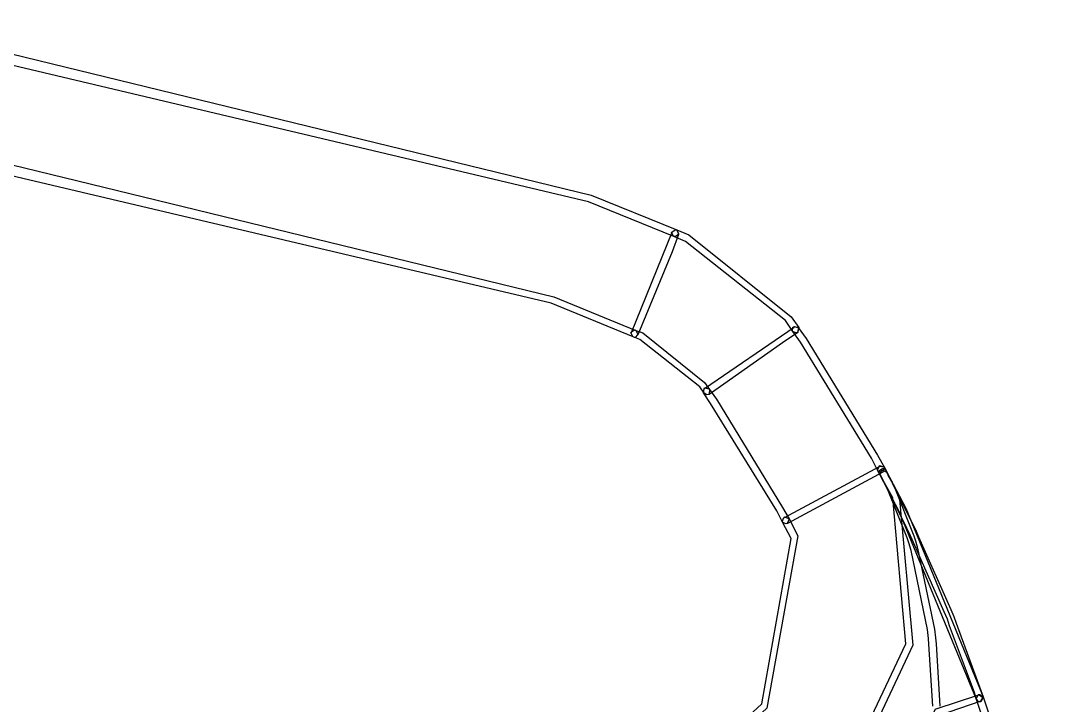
# Model space of a CAD drawing. Extents: x 0.54 to 10.46, y 0.74 to 7.76.
# Drawn here: x 9.829 to 9.9326, y 4.6042 to 4.6727 of the extents above; entities that cross this region are included whole.
import ezdxf

# ---------------------------------------------------------------- set-up
doc = ezdxf.new("R2010")
doc.units = 0
doc.layers.get('0').update_dxf_attribs({"linetype": 'CONTINUOUS'})

msp = doc.modelspace()

# ---------------------------------------------------------------- linework, layer by layer
at = {"color": 0}
for points in [[(9.6894, 4.65528), (9.76313, 4.67275), (9.78776, 4.67275), (9.81446, 4.67275), (9.88607, 4.65528), (9.89464, 4.65181), (9.89464, 4.65181), (9.89481, 4.65142), (9.89481, 4.65136), (9.89475, 4.65136), (9.89453, 4.65115), (9.89447, 4.65115), (9.89447, 4.65115), (9.89447, 4.65115), (9.89432, 4.65115), (9.89432, 4.65115), (9.88579, 4.65462), (9.81222, 4.67204), (9.78776, 4.67204), (9.76107, 4.67204), (9.68961, 4.65462)], [(9.69319, 4.64513), (9.76411, 4.66189), (9.78776, 4.66189), (9.81342, 4.66189), (9.88232, 4.64513), (9.89051, 4.64176), (9.89051, 4.64176), (9.89074, 4.64139), (9.89074, 4.64133), (9.89068, 4.64133), (9.89046, 4.64106), (9.8904, 4.64106), (9.8904, 4.64106), (9.8904, 4.64106), (9.89025, 4.64111), (9.89025, 4.64111), (9.88206, 4.64447), (9.81131, 4.66118), (9.78776, 4.66118), (9.7621, 4.66118), (9.69336, 4.64447)], [(9.92025, 4.60417), (9.91986, 4.61035), (9.91982, 4.61094), (9.91971, 4.61182), (9.91808, 4.61974), (9.91786, 4.6205), (9.91769, 4.62099), (9.91575, 4.62582), (9.91553, 4.62625), (9.91547, 4.62636), (9.91499, 4.62733), (9.91493, 4.62739), (9.91493, 4.62739), (9.91482, 4.62761), (9.91482, 4.62761), (9.91482, 4.62761), (9.91476, 4.62765), (9.91476, 4.62765), (9.9151, 4.62788), (9.91542, 4.62799), (9.9151, 4.62788), (9.91542, 4.62793), (9.91542, 4.62793), (9.91553, 4.62776), (9.91558, 4.62771), (9.91558, 4.62765), (9.91613, 4.62668), (9.91618, 4.62657), (9.91639, 4.62614), (9.91835, 4.62121), (9.91851, 4.62071), (9.91872, 4.61996), (9.92042, 4.61187), (9.92051, 4.611), (9.92057, 4.6104), (9.92096, 4.60417)], [(9.92703, 4.52138), (9.93192, 4.55946), (9.92703, 4.59754), (9.92464, 4.60482), (9.92458, 4.60487), (9.92481, 4.60531), (9.92486, 4.60531), (9.92497, 4.60531), (9.92524, 4.60514), (9.92529, 4.60508), (9.92774, 4.59776), (9.93261, 4.55946), (9.92774, 4.52115)]]:
    msp.add_lwpolyline(points, dxfattribs=at)
for points in [[(9.8904, 4.64106), (9.8904, 4.64106), (9.89025, 4.64111), (9.89025, 4.64111), (9.89019, 4.64117), (9.89003, 4.64154), (9.89008, 4.64154), (9.89415, 4.65158), (9.89415, 4.65164), (9.89453, 4.65186), (9.89458, 4.65181), (9.89458, 4.65181), (9.89481, 4.65142), (9.89481, 4.65136), (9.89415, 4.64963), (9.89074, 4.64133), (9.89068, 4.64133), (9.89046, 4.64106), (9.8904, 4.64106)], [(9.90653, 4.6415), (9.90653, 4.6415), (9.90625, 4.64165), (9.90625, 4.64165), (9.90549, 4.64274), (9.89551, 4.65067), (9.89432, 4.65115), (9.89426, 4.65121), (9.8941, 4.65158), (9.89415, 4.65158), (9.89415, 4.65164), (9.89453, 4.65186), (9.89464, 4.65181), (9.89583, 4.65132), (9.90608, 4.64312), (9.90685, 4.64204), (9.90685, 4.64204), (9.90674, 4.6416), (9.90674, 4.64154), (9.90668, 4.64154), (9.90653, 4.6415), (9.90653, 4.6415)], [(9.89763, 4.63531), (9.89763, 4.63531), (9.89735, 4.63547), (9.89735, 4.63547), (9.89692, 4.63612), (9.89094, 4.64085), (9.89025, 4.64111), (9.89019, 4.64117), (9.89003, 4.64154), (9.89008, 4.64154), (9.89008, 4.6416), (9.89046, 4.64182), (9.89051, 4.64176), (9.89122, 4.6415), (9.8974, 4.63656), (9.89789, 4.63585), (9.89789, 4.63585), (9.89785, 4.63542), (9.89785, 4.63536), (9.89779, 4.63536), (9.89763, 4.63531), (9.89763, 4.63531)], [(9.89763, 4.63531), (9.89763, 4.63531), (9.89735, 4.63547), (9.89735, 4.63547), (9.89729, 4.63553), (9.89735, 4.63596), (9.8974, 4.63596), (9.90636, 4.64208), (9.90636, 4.64214), (9.90674, 4.64204), (9.90679, 4.64199), (9.90679, 4.64199), (9.90674, 4.6416), (9.90674, 4.64154), (9.90522, 4.64051), (9.89785, 4.63536), (9.89779, 4.63536), (9.89763, 4.63531), (9.89763, 4.63531)], [(9.9151, 4.6275), (9.9151, 4.6275), (9.91476, 4.62771), (9.91476, 4.62771), (9.91411, 4.62896), (9.90701, 4.64057), (9.90625, 4.64165), (9.90619, 4.64171), (9.90625, 4.64208), (9.90631, 4.64208), (9.90636, 4.64214), (9.90674, 4.64208), (9.90679, 4.64204), (9.90756, 4.64094), (9.91471, 4.62929), (9.91542, 4.62804), (9.91542, 4.62804), (9.91525, 4.62761), (9.91525, 4.62756), (9.91525, 4.62756), (9.9151, 4.6275), (9.9151, 4.6275)], [(9.90554, 4.6224), (9.90554, 4.6224), (9.90522, 4.62256), (9.90522, 4.62256), (9.90463, 4.62369), (9.898, 4.63444), (9.89735, 4.63542), (9.89729, 4.63547), (9.89735, 4.63596), (9.8974, 4.63596), (9.8974, 4.63601), (9.89785, 4.6359), (9.89789, 4.63585), (9.8986, 4.63488), (9.90522, 4.62403), (9.90588, 4.62289), (9.90588, 4.62289), (9.90571, 4.6225), (9.90571, 4.62244), (9.90565, 4.62244), (9.90554, 4.6224), (9.90554, 4.6224)], [(9.90554, 4.6224), (9.90554, 4.6224), (9.90522, 4.62256), (9.90522, 4.62256), (9.90517, 4.62261), (9.90533, 4.62304), (9.90539, 4.62304), (9.91493, 4.62815), (9.91493, 4.62819), (9.91536, 4.6281), (9.91542, 4.62804), (9.91542, 4.62804), (9.91525, 4.62761), (9.91525, 4.62756), (9.90571, 4.62244), (9.90565, 4.62244), (9.90554, 4.6224), (9.90554, 4.6224)], [(9.90924, 4.59446), (9.90924, 4.59446), (9.90896, 4.59457), (9.90896, 4.59457), (9.9089, 4.59462), (9.9089, 4.59506), (9.90896, 4.59506), (9.91129, 4.59711), (9.91754, 4.6104), (9.91624, 4.625), (9.91476, 4.62771), (9.91471, 4.62776), (9.91487, 4.62819), (9.91493, 4.62819), (9.91493, 4.62825), (9.91536, 4.6281), (9.91542, 4.62804), (9.91689, 4.62522), (9.91824, 4.61025), (9.91183, 4.59663), (9.90944, 4.59451), (9.9094, 4.59451), (9.90924, 4.59446), (9.90924, 4.59446)], [(9.92497, 4.6046), (9.92486, 4.6046), (9.92464, 4.60487), (9.92464, 4.60487), (9.92443, 4.60553), (9.92193, 4.61219), (9.92171, 4.61285), (9.92139, 4.61361), (9.91818, 4.62082), (9.91786, 4.62158), (9.91764, 4.62196), (9.91575, 4.62582), (9.91558, 4.62619), (9.91553, 4.62631), (9.91515, 4.62696), (9.91515, 4.62701), (9.91476, 4.62771), (9.91471, 4.62776), (9.91487, 4.62815), (9.91493, 4.62815), (9.91493, 4.62819), (9.91536, 4.6281), (9.91542, 4.62804), (9.91575, 4.62733), (9.91575, 4.62728), (9.91613, 4.62663), (9.91618, 4.62651), (9.91635, 4.62614), (9.91829, 4.62229), (9.91851, 4.62185), (9.91883, 4.6211), (9.92204, 4.61382), (9.92236, 4.61312), (9.92258, 4.61247), (9.92507, 4.60574), (9.92529, 4.60508), (9.92529, 4.60504), (9.92507, 4.60465), (9.92507, 4.6046), (9.92507, 4.6046), (9.92497, 4.6046), (9.92497, 4.6046)], [(9.92497, 4.6046), (9.92486, 4.6046), (9.92464, 4.60482), (9.92464, 4.60482), (9.91689, 4.62364), (9.91499, 4.62728), (9.91493, 4.62733), (9.9151, 4.62771), (9.91515, 4.62771), (9.91515, 4.62776), (9.91558, 4.62761), (9.91564, 4.62756), (9.91754, 4.62397), (9.92529, 4.60508), (9.92529, 4.60508), (9.92507, 4.60471), (9.92507, 4.60465), (9.92507, 4.60465), (9.92497, 4.6046), (9.92497, 4.6046)], [(9.90201, 4.60254), (9.90201, 4.60254), (9.90175, 4.60265), (9.90175, 4.60265), (9.90169, 4.60271), (9.90175, 4.60314), (9.90181, 4.60314), (9.90315, 4.60439), (9.90608, 4.62093), (9.90522, 4.62256), (9.90517, 4.62261), (9.90533, 4.62304), (9.90539, 4.62304), (9.90539, 4.6231), (9.90582, 4.62294), (9.90588, 4.62289), (9.90674, 4.62121), (9.90365, 4.60394), (9.90224, 4.60265), (9.90218, 4.60265), (9.90201, 4.60254), (9.90201, 4.60254)], [(9.92068, 4.60319), (9.92057, 4.60319), (9.92036, 4.60335), (9.92036, 4.6034), (9.92031, 4.60346), (9.92051, 4.60389), (9.92057, 4.60389), (9.92475, 4.60525), (9.92481, 4.60531), (9.92518, 4.60508), (9.92524, 4.60504), (9.92524, 4.60504), (9.92507, 4.60465), (9.92507, 4.60465), (9.92079, 4.60319), (9.92079, 4.60319), (9.92068, 4.60319), (9.92068, 4.60319)]]:
    msp.add_lwpolyline(points, close=True, dxfattribs=at)

doc.saveas('drawing.dxf')
